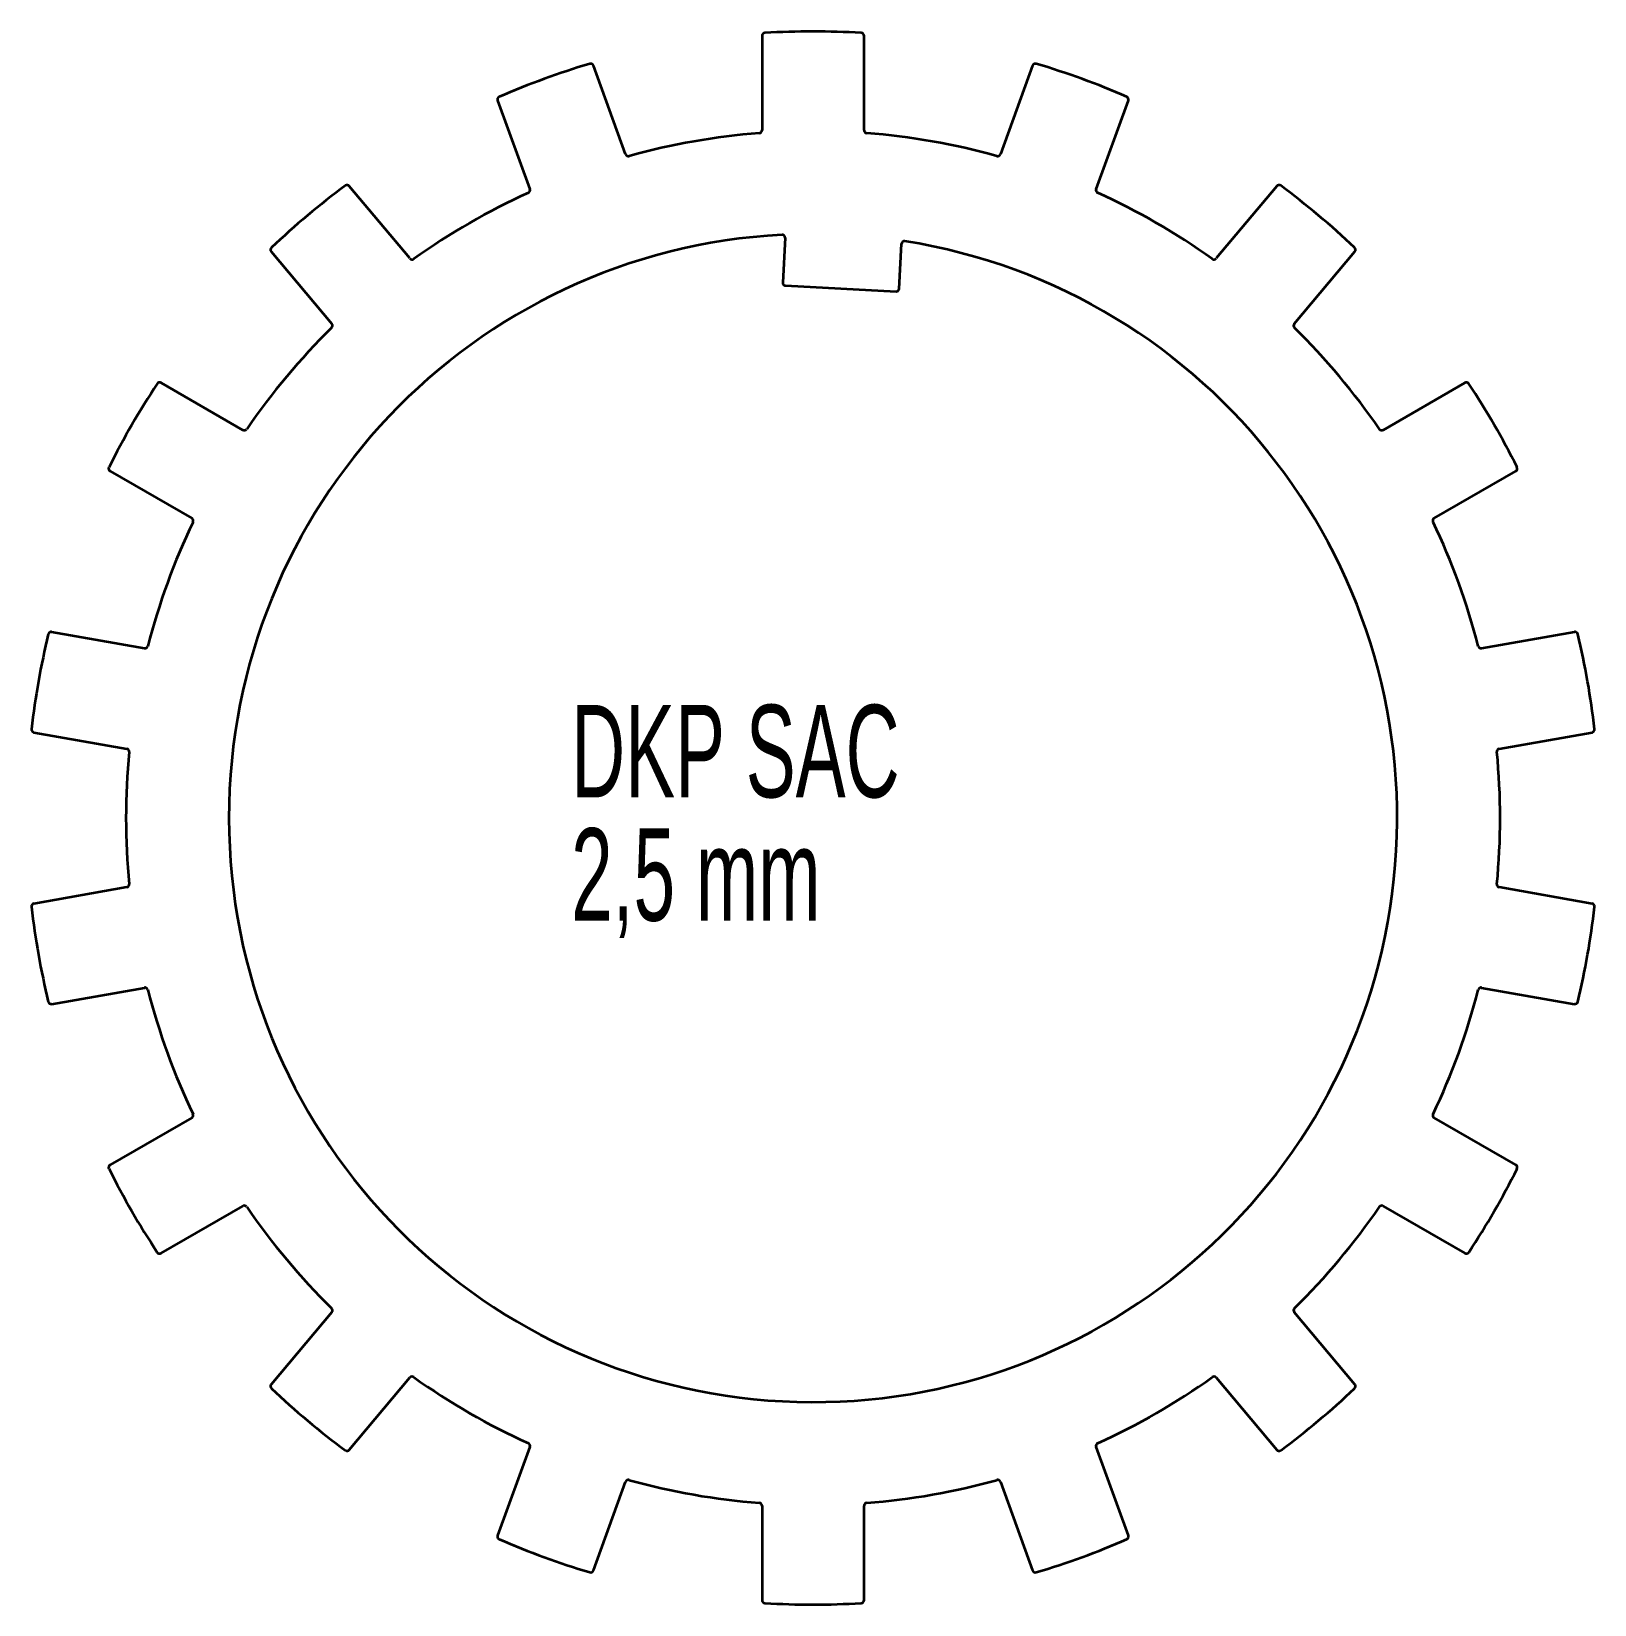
# Model space of a CAD drawing. Header units: millimetres. Extents: x -104 to 4, y 171 to 279.
import ezdxf

# ---------------------------------------------------------------- set-up
doc = ezdxf.new("R2010")
doc.units = ezdxf.units.MM
doc.styles.add('SLDTEXTSTYLE0', font='TXT', dxfattribs={"width": 0.605})

# ---------------------------------------------------------------- blocks, each defined once
blk = doc.blocks.new('SW_NOTE_0')
at = {"color": 0, "linetype": 'Continuous', "lineweight": 0, "char_height": 6.35, "attachment_point": 1, "style": 'SLDTEXTSTYLE0'}
for s, insert in [('DKP SAC', (0, 8.19)), ('2,5 mm', (0, -0.28))]:
    blk.add_mtext(s, dxfattribs=dict(at, insert=insert))

msp = doc.modelspace()

# ---------------------------------------------------------------- linework, layer by layer
at = {"color": 7, "linetype": 'Continuous', "lineweight": 35}
for p, q in [((-53.63, 278.56), (-53.63, 272.08)), ((-46.63, 272.08), (-46.63, 278.56)), ((-63, 270.43), (-65.21, 276.52)), ((-35.06, 276.52), (-37.27, 270.43)), ((-71.79, 274.13), (-69.57, 268.04)), ((-30.69, 268.04), (-28.48, 274.13)), ((-77.81, 263.29), (-81.97, 268.25)), ((-18.3, 268.25), (-22.46, 263.29)), ((-52.05, 264.7), (-52.21, 261.62)), ((-87.33, 263.75), (-83.17, 258.79)), ((-44.22, 261.2), (-44.06, 264.28)), ((-17.1, 258.79), (-12.94, 263.75)), ((-52.02, 261.41), (-44.43, 261.01)), ((-89.28, 251.5), (-94.89, 254.74)), ((-5.38, 254.74), (-10.99, 251.5)), ((-98.39, 248.68), (-92.78, 245.44)), ((-7.49, 245.44), (-1.88, 248.68)), ((-96.03, 236.51), (-102.41, 237.63)), ((2.14, 237.63), (-4.24, 236.51)), ((-103.62, 230.74), (-97.25, 229.62)), ((-3.02, 229.62), (3.36, 230.74)), ((-97.25, 220.11), (-103.62, 218.98)), ((3.36, 218.98), (-3.02, 220.11)), ((-102.41, 212.09), (-96.03, 213.21)), ((-4.24, 213.21), (2.14, 212.09)), ((-92.78, 204.28), (-98.39, 201.04)), ((-1.88, 201.04), (-7.49, 204.28)), ((-94.89, 194.98), (-89.28, 198.22)), ((-10.99, 198.22), (-5.38, 194.98)), ((-83.17, 190.94), (-87.33, 185.98)), ((-12.94, 185.98), (-17.1, 190.94)), ((-81.97, 181.48), (-77.81, 186.44)), ((-22.46, 186.44), (-18.3, 181.48)), ((-69.57, 181.68), (-71.79, 175.6)), ((-28.48, 175.6), (-30.69, 181.68)), ((-65.21, 173.2), (-63, 179.29)), ((-37.27, 179.29), (-35.06, 173.2)), ((-53.63, 177.64), (-53.63, 171.16)), ((-46.63, 171.16), (-46.63, 177.64))]:
    msp.add_line(p, q, dxfattribs=at)
for centre, radius, start, end in [((-53.43, 278.56), 0.2, 93.5166, 180), ((-50.13, 224.86), 54, 86.4834, 93.5166), ((-46.83, 278.56), 0.2, 0, 86.4834), ((-50.13, 224.86), 54, 106.4834, 113.5166), ((-65.4, 276.45), 0.2, 20, 106.4834), ((-34.87, 276.45), 0.2, 73.5166, 160), ((-50.13, 224.86), 54, 66.4834, 73.5166), ((-71.6, 274.19), 0.2, 113.5166, 200), ((-28.67, 274.19), 0.2, 340, 66.4834), ((-50.13, 224.86), 47.17, 94.4801, 105.5199), ((-53.83, 272.08), 0.2, 274.4801, 0), ((-46.43, 272.08), 0.2, 180, 265.5199), ((-50.13, 224.86), 47.17, 74.4801, 85.5199), ((-62.81, 270.5), 0.2, 200, 285.5199), ((-37.46, 270.5), 0.2, 254.4801, 340), ((-50.13, 224.86), 54, 126.4834, 133.5166), ((-82.12, 268.12), 0.2, 40, 126.4834), ((-69.76, 267.97), 0.2, 294.4801, 20), ((-30.51, 267.97), 0.2, 160, 245.5199), ((-18.14, 268.12), 0.2, 53.5166, 140), ((-50.13, 224.86), 54, 46.4834, 53.5166), ((-50.13, 224.86), 47.17, 114.4801, 125.5199), ((-50.13, 224.86), 47.17, 54.4801, 65.5199), ((-50.13, 224.86), 40.1, 93.0423, 80.9577), ((-52.25, 264.71), 0.2, 357, 93.0423), ((-87.18, 263.88), 0.2, 133.5166, 220), ((-43.86, 264.27), 0.2, 80.9577, 177), ((-13.09, 263.88), 0.2, 320, 46.4834), ((-77.65, 263.41), 0.2, 220, 305.5199), ((-22.61, 263.41), 0.2, 234.4801, 320), ((-52.01, 261.61), 0.2, 177, 267), ((-44.42, 261.21), 0.2, 267, 357), ((-50.13, 224.86), 47.17, 134.4801, 145.5199), ((-83.32, 258.66), 0.2, 314.4801, 40), ((-16.94, 258.66), 0.2, 140, 225.5199), ((-50.13, 224.86), 47.17, 34.4801, 45.5199), ((-50.13, 224.86), 54, 146.4834, 153.5166), ((-94.99, 254.57), 0.2, 60, 146.4834), ((-5.28, 254.57), 0.2, 33.5166, 120), ((-50.13, 224.86), 54, 26.4834, 33.5166), ((-89.18, 251.68), 0.2, 240, 325.5199), ((-11.09, 251.68), 0.2, 214.4801, 300), ((-98.29, 248.85), 0.2, 153.5166, 240), ((-1.98, 248.85), 0.2, 300, 26.4834), ((-50.13, 224.86), 47.17, 154.4801, 165.5199), ((-92.88, 245.27), 0.2, 334.4801, 60), ((-7.39, 245.27), 0.2, 120, 205.5199), ((-50.13, 224.86), 47.17, 14.4801, 25.5199), ((-102.44, 237.44), 0.2, 80, 166.4834), ((2.18, 237.44), 0.2, 13.5166, 100), ((-50.13, 224.86), 54, 166.4834, 173.5166), ((-96, 236.71), 0.2, 260, 345.5199), ((-4.27, 236.71), 0.2, 194.4801, 280), ((-50.13, 224.86), 54, 6.4834, 13.5166), ((-103.59, 230.94), 0.2, 173.5166, 260), ((3.32, 230.94), 0.2, 280, 6.4834), ((-50.13, 224.86), 47.17, 174.4801, 185.5199), ((-97.28, 229.42), 0.2, 354.4801, 80), ((-2.99, 229.42), 0.2, 100, 185.5199), ((-50.13, 224.86), 47.17, 354.4801, 5.5199), ((-97.28, 220.31), 0.2, 280, 5.5199), ((-2.99, 220.31), 0.2, 174.4801, 260), ((-103.59, 218.79), 0.2, 100, 186.4834), ((-50.13, 224.86), 54, 186.4834, 193.5166), ((-50.13, 224.86), 54, 346.4834, 353.5166), ((3.32, 218.79), 0.2, 353.5166, 80), ((-96, 213.02), 0.2, 14.4801, 100), ((-50.13, 224.86), 47.17, 194.4801, 205.5199), ((-50.13, 224.86), 47.17, 334.4801, 345.5199), ((-4.27, 213.02), 0.2, 80, 165.5199), ((-102.44, 212.29), 0.2, 193.5166, 280), ((2.18, 212.29), 0.2, 260, 346.4834), ((-92.88, 204.45), 0.2, 300, 25.5199), ((-7.39, 204.45), 0.2, 154.4801, 240), ((-98.29, 200.87), 0.2, 120, 206.4834), ((-1.98, 200.87), 0.2, 333.5166, 60), ((-50.13, 224.86), 54, 206.4834, 213.5166), ((-50.13, 224.86), 54, 326.4834, 333.5166), ((-89.18, 198.05), 0.2, 34.4801, 120), ((-50.13, 224.86), 47.17, 214.4801, 225.5199), ((-50.13, 224.86), 47.17, 314.4801, 325.5199), ((-11.09, 198.05), 0.2, 60, 145.5199), ((-94.99, 195.15), 0.2, 213.5166, 300), ((-5.28, 195.15), 0.2, 240, 326.4834), ((-83.32, 191.07), 0.2, 320, 45.5199), ((-16.94, 191.07), 0.2, 134.4801, 220), ((-87.18, 185.85), 0.2, 140, 226.4834), ((-77.65, 186.31), 0.2, 54.4801, 140), ((-50.13, 224.86), 47.17, 234.4801, 245.5199), ((-50.13, 224.86), 47.17, 294.4801, 305.5199), ((-22.61, 186.31), 0.2, 40, 125.5199), ((-13.09, 185.85), 0.2, 313.5166, 40), ((-50.13, 224.86), 54, 226.4834, 233.5166), ((-50.13, 224.86), 54, 306.4834, 313.5166), ((-82.12, 181.61), 0.2, 233.5166, 320), ((-69.76, 181.75), 0.2, 340, 65.5199), ((-30.51, 181.75), 0.2, 114.4801, 200), ((-18.14, 181.61), 0.2, 220, 306.4834), ((-62.81, 179.22), 0.2, 74.4801, 160), ((-50.13, 224.86), 47.17, 254.4801, 265.5199), ((-50.13, 224.86), 47.17, 274.4801, 285.5199), ((-37.46, 179.22), 0.2, 20, 105.5199), ((-53.83, 177.64), 0.2, 360, 85.5199), ((-46.43, 177.64), 0.2, 94.4801, 180), ((-71.6, 175.53), 0.2, 160, 246.4834), ((-50.13, 224.86), 54, 246.4834, 253.5166), ((-50.13, 224.86), 54, 286.4834, 293.5166), ((-28.67, 175.53), 0.2, 293.5166, 20), ((-65.4, 173.27), 0.2, 253.5166, 340), ((-34.87, 173.27), 0.2, 200, 286.4834), ((-53.43, 171.16), 0.2, 180, 266.4834), ((-50.13, 224.86), 54, 266.4834, 273.5166), ((-46.83, 171.16), 0.2, 273.5166, 360)]:
    msp.add_arc(centre, radius, start, end, dxfattribs=at)

# ---------------------------------------------------------------- block references
at = {"color": 7, "linetype": 'Continuous', "lineweight": 0}
msp.add_blockref('SW_NOTE_0', (-66.74, 224.44), dxfattribs=at)

doc.saveas('drawing.dxf')
